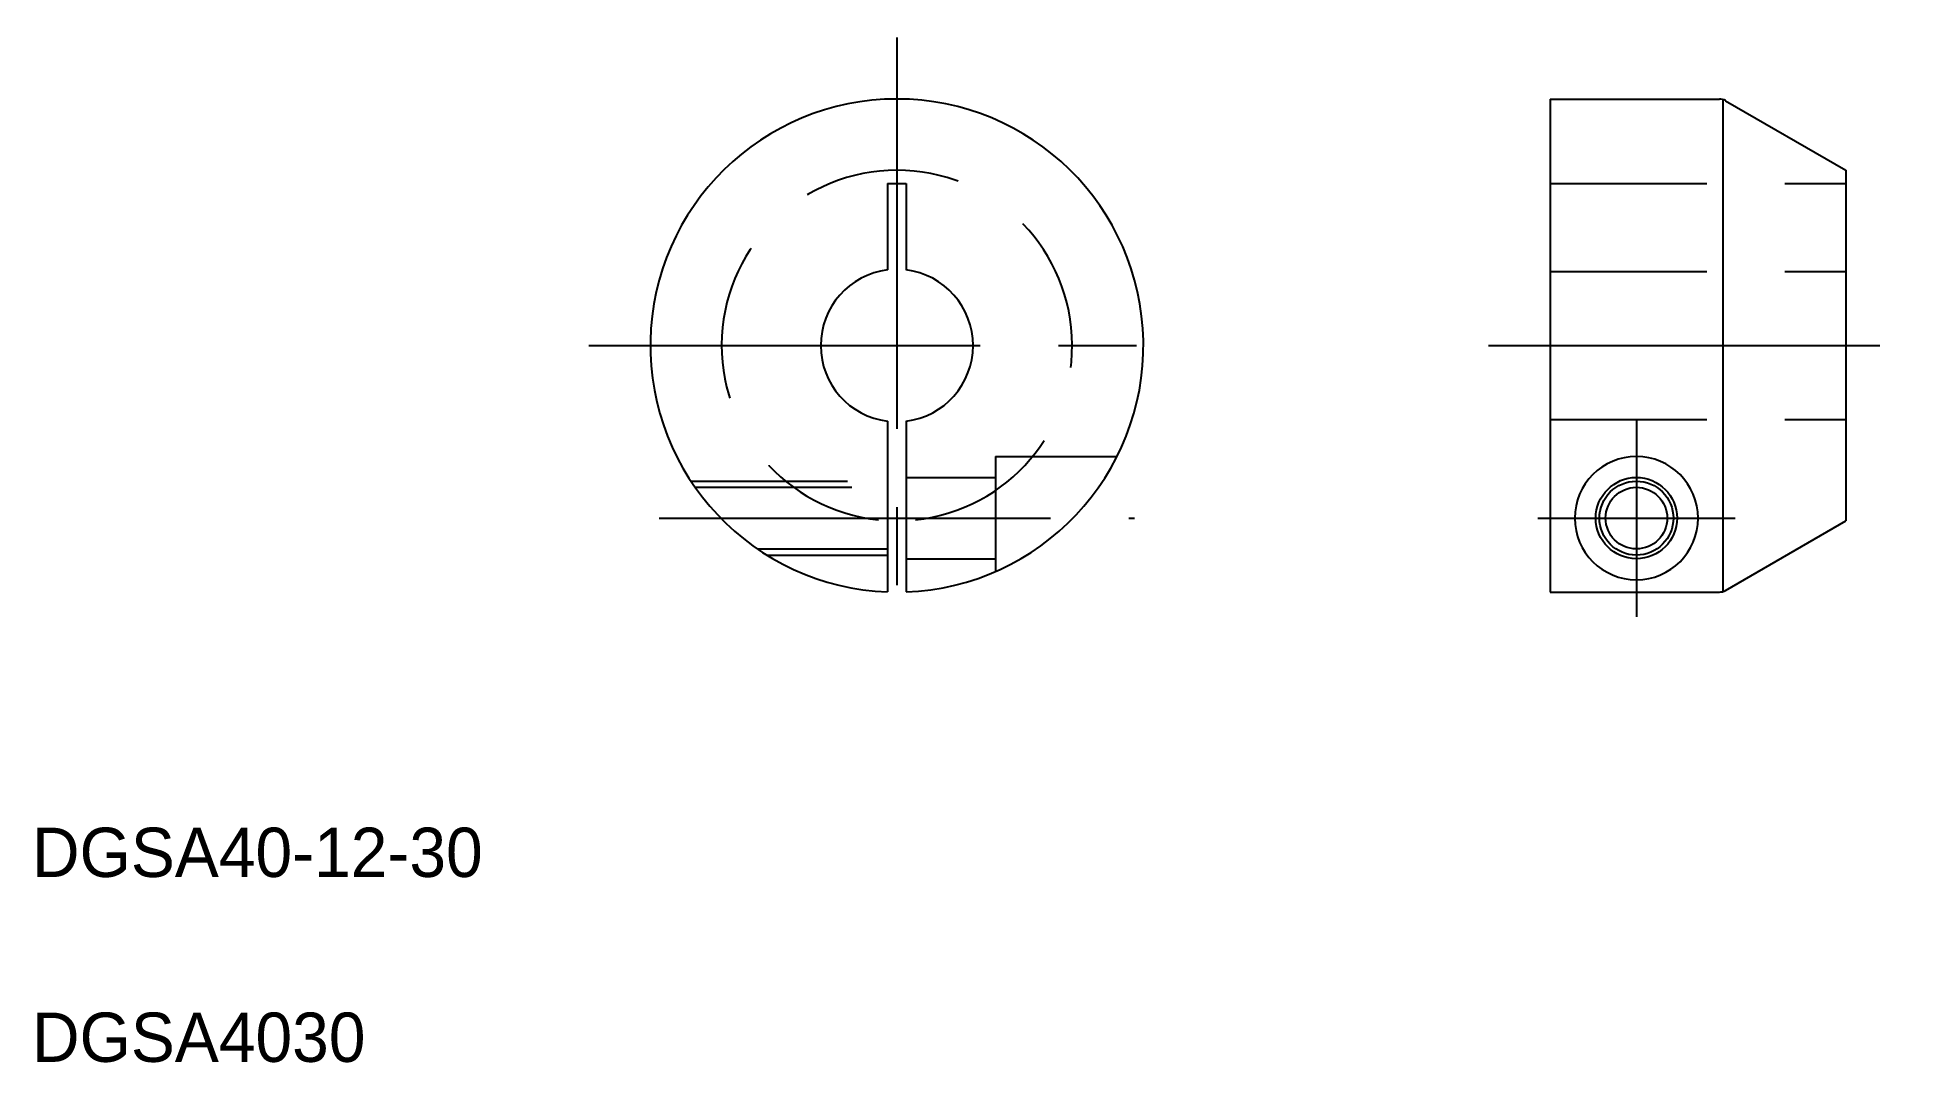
# Model space of a CAD drawing. Extents: x 34 to 186, y 51 to 134.
import ezdxf

# ---------------------------------------------------------------- set-up
doc = ezdxf.new("R2010")
doc.units = 0
doc.linetypes.add('CENTER', pattern=[50.8, 31.75, -6.35, 6.35, -6.35])
doc.linetypes.add('DASHED', pattern=[19.05, 12.7, -6.35])
doc.layers.get('0').update_dxf_attribs({"linetype": 'CONTINUOUS'})
doc.layers.add('CENTER', color=1, linetype='CENTER')

msp = doc.modelspace()

# ---------------------------------------------------------------- linework, layer by layer
at = {"color": 7, "linetype": 'CONTINUOUS'}
for p, q in [((156.8, 129.03), (170.53, 129.03)), ((156.8, 129.03), (156.8, 89.03)), ((170.8, 128.99), (170.8, 89.06)), ((171.03, 128.89), (180.8, 123.25)), ((180.8, 123.25), (180.8, 94.8)), ((103.05, 122.17), (103.05, 115.17)), ((103.05, 122.17), (104.55, 122.17)), ((104.55, 122.17), (104.55, 115.17)), ((170.8, 119.01), (170.8, 119.01)), ((170.8, 109.03), (170.8, 109.03)), ((103.05, 102.89), (103.05, 89.04)), ((104.55, 102.89), (104.55, 89.04)), ((171.03, 89.16), (180.8, 94.8)), ((156.8, 89.03), (170.53, 89.03))]:
    msp.add_line(p, q, dxfattribs=at)
at = {"color": 3, "linetype": 'DASHED'}
for p, q in [((156.8, 122.17), (180.8, 122.17)), ((156.8, 115.03), (180.8, 115.03)), ((156.8, 103.03), (180.8, 103.03)), ((111.8, 100.03), (111.8, 90.7)), ((111.8, 100.03), (121.66, 100.03)), ((87.1, 98.03), (103.05, 98.03)), ((87.44, 97.53), (103.05, 97.53)), ((104.55, 98.33), (111.8, 98.33)), ((92.5, 92.53), (103.05, 92.53)), ((93.26, 92.03), (103.05, 92.03)), ((104.55, 91.73), (111.8, 91.73))]:
    msp.add_line(p, q, dxfattribs=at)
at = {"color": 7, "linetype": 'CONTINUOUS'}
for radius in [3.3, 2.5]:
    msp.add_circle((163.8, 95.03), radius, dxfattribs=at)
at = {"color": 3, "linetype": 'CONTINUOUS'}
msp.add_circle((163.8, 95.03), 3, dxfattribs=at)
at = {"color": 7, "linetype": 'CONTINUOUS'}
for centre, radius, start, end in [((103.8, 109.03), 20, 272.1491, 267.8509), ((170.53, 128.03), 1, 60, 90), ((103.8, 109.03), 6.18, 96.9653, 263.0347), ((103.8, 109.03), 6.18, 276.9653, 83.0347), ((163.8, 95.03), 5, 0, 180), ((163.8, 95.03), 5, 180, 0), ((170.53, 90.03), 1, 270, 300)]:
    msp.add_arc(centre, radius, start, end, dxfattribs=at)
at = {"color": 3, "linetype": 'DASHED'}
msp.add_arc((103.8, 109.03), 14.22, 276.053, 263.947, dxfattribs=at)
at = {"layer": 'CENTER', "color": 1, "linetype": 'CENTER'}
for p, q in [((103.8, 134.03), (103.8, 84.03)), ((78.8, 109.03), (128.8, 109.03)), ((151.8, 109.03), (185.8, 109.03)), ((163.8, 103.03), (163.8, 87.03)), ((84.52, 95.03), (123.08, 95.03)), ((155.8, 95.03), (171.8, 95.03))]:
    msp.add_line(p, q, dxfattribs=at)

# ---------------------------------------------------------------- texts
at = {"color": 7, "linetype": 'CONTINUOUS'}
for s, p in [('DGSA40-12-30', (33.63, 65.92)), ('DGSA4030', (33.63, 50.92))]:
    msp.add_text(s, height=4, dxfattribs=at).set_placement(p)

doc.saveas('drawing.dxf')
